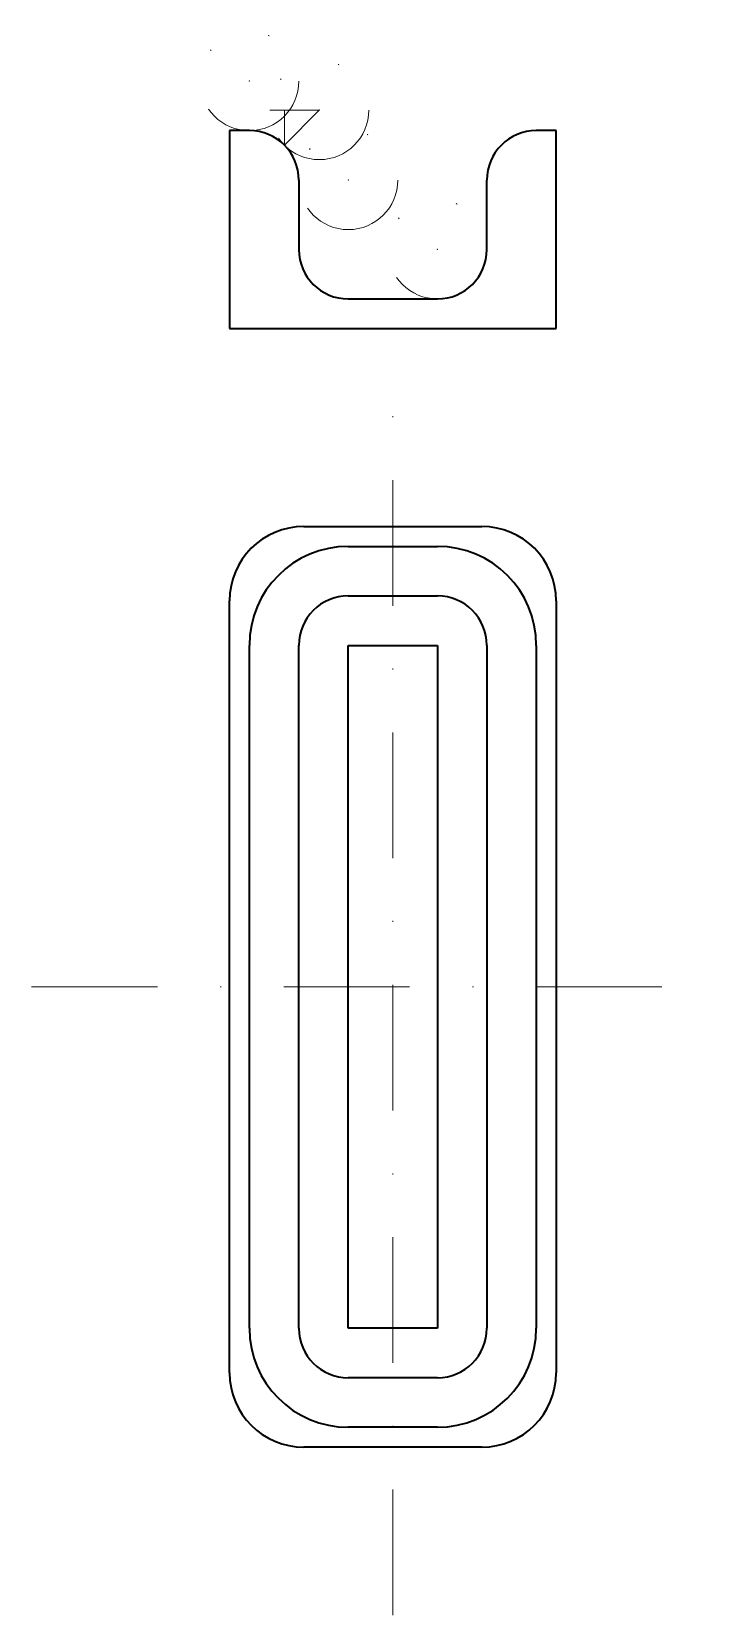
# Model space of a CAD drawing. Header units: millimetres. Extents: x -20 to 50, y -130 to 30.
import ezdxf

# ---------------------------------------------------------------- set-up
doc = ezdxf.new("R2010")
doc.units = ezdxf.units.MM
doc.linetypes.add('DASHDOT', pattern=[25.4, 12.7, -6.35, 0, -6.35])
doc.linetypes.add('DIVIDE', pattern=[31.75, 12.7, -6.35, 0, -6.35, 0, -6.35])
doc.layers.get('0').update_dxf_attribs({"linetype": 'CONTINUOUS', "lineweight": 35})
doc.layers.add('center', color=7, linetype='DASHDOT', lineweight=13)
doc.layers.add('virtual', color=7, linetype='DIVIDE', lineweight=13)

msp = doc.modelspace()

# ---------------------------------------------------------------- linework, layer by layer
for p, q in [((0, 20), (0, 0)), ((2, 20), (0, 20)), ((33, 20), (31, 20)), ((33, 0), (33, 20)), ((7, 15), (7, 8)), ((26, 8), (26, 15)), ((12, 3), (21, 3)), ((0, 0), (33, 0)), ((7.5, -20), (25.5, -20)), ((12, -22), (21, -22)), ((12, -27), (21, -27)), ((0, -105.5), (0, -27.5)), ((33, -27.5), (33, -105.5)), ((2, -101), (2, -32)), ((7, -101), (7, -32)), ((12, -32), (21, -32)), ((12, -101), (12, -32)), ((21, -32), (21, -101)), ((26, -32), (26, -101)), ((31, -32), (31, -101)), ((21, -101), (12, -101)), ((21, -106), (12, -106)), ((21, -111), (12, -111)), ((25.5, -113), (7.5, -113))]:
    msp.add_line(p, q)
for centre, radius, start, end in [((2, 15), 5, 0, 90), ((31, 15), 5, 90, 180), ((12, 8), 5, 180, 270), ((21, 8), 5, 270, 0), ((7.5, -27.5), 7.5, 90, 180), ((25.5, -27.5), 7.5, 0, 90), ((12, -32), 10, 90, 180), ((21, -32), 10, 0, 90), ((12, -32), 5, 90, 180), ((21, -32), 5, 0, 90), ((12, -101), 10, 180, 270), ((12, -101), 5, 180, 270), ((21, -101), 5, 270, 0), ((21, -101), 10, 270, 0), ((7.5, -105.5), 7.5, 180, 270), ((25.5, -105.5), 7.5, 270, 0)]:
    msp.add_arc(centre, radius, start, end)
at = {"layer": 'center'}
for p, q in [((16.5, -130), (16.5, -6)), ((-20, -66.5), (50, -66.5))]:
    msp.add_line(p, q, dxfattribs=at)
at = {"layer": 'virtual'}
for p, q in [((9.07, 22.07), (4.07, 22.07)), ((9.07, 22.07), (5.54, 18.54)), ((5.54, 22.07), (5.54, 18.54))]:
    msp.add_line(p, q, dxfattribs=at)
for centre in [(2, 25), (9.07, 22.07), (12, 15), (21, 8)]:
    msp.add_circle(centre, 5, dxfattribs=at)
for p in [(2, 25), (9.07, 22.07), (12, 15), (21, 8)]:
    msp.add_point(p, dxfattribs=at)

doc.saveas('drawing.dxf')
